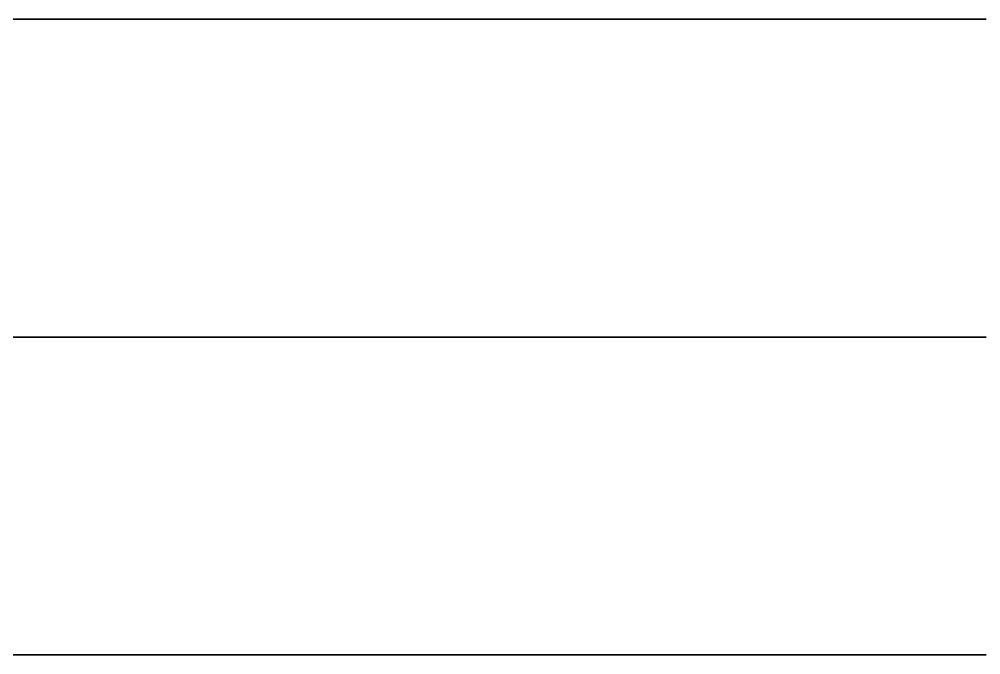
# Model space of a CAD drawing. Header units: metres. Extents: x 350990 to 353010, y 7455300 to 7456700.
# Drawn here: x 352245.7 to 352548.3, y 7455300 to 7455500 of the extents above; entities that cross this region are included whole.
import ezdxf

# ---------------------------------------------------------------- set-up
doc = ezdxf.new("R2010")
doc.units = ezdxf.units.M

msp = doc.modelspace()

# ---------------------------------------------------------------- linework, layer by layer
at = {"layer": 'BOC_M500N'}
msp.add_polyline3d([(352240, 7455500, 1282.931), (352250, 7455500, 1284.228), (352260, 7455500, 1285.748), (352270, 7455500, 1287.436), (352280, 7455500, 1289.234), (352290, 7455500, 1291.077), (352300, 7455500, 1292.904), (352310, 7455500, 1294.635), (352320, 7455500, 1295.495), (352330, 7455500, 1296.386), (352340, 7455500, 1297.294), (352350, 7455500, 1298.201), (352360, 7455500, 1299.092), (352370, 7455500, 1299.952), (352380, 7455500, 1300.765), (352390, 7455500, 1301.517), (352400, 7455500, 1302.195), (352410, 7455500, 1302.373), (352420, 7455500, 1302.297), (352430, 7455500, 1302.156), (352440, 7455500, 1301.966), (352450, 7455500, 1301.737), (352460, 7455500, 1301.469), (352470, 7455500, 1301.158), (352480, 7455500, 1300.792), (352490, 7455500, 1300.357), (352500, 7455500, 1299.836), (352510, 7455500, 1299.213), (352520, 7455500, 1298.477), (352530, 7455500, 1297.622), (352540, 7455500, 1296.65), (352550, 7455500, 1295.572)], dxfattribs=at)
at = {"layer": 'BOC_M600N'}
msp.add_polyline3d([(352240, 7455400, 1283.51), (352250, 7455400, 1282.823), (352260, 7455400, 1282.211), (352270, 7455400, 1281.703), (352280, 7455400, 1281.326), (352290, 7455400, 1281.101), (352300, 7455400, 1281.044), (352310, 7455400, 1281.16), (352320, 7455400, 1281.443), (352330, 7455400, 1281.88), (352340, 7455400, 1282.312), (352350, 7455400, 1282.566), (352360, 7455400, 1282.91), (352370, 7455400, 1283.334), (352380, 7455400, 1283.827), (352390, 7455400, 1284.376), (352400, 7455400, 1284.968), (352410, 7455400, 1285.588), (352420, 7455400, 1286.222), (352430, 7455400, 1286.854), (352440, 7455400, 1286.993), (352450, 7455400, 1286.781), (352460, 7455400, 1286.458), (352470, 7455400, 1286.057), (352480, 7455400, 1285.612), (352490, 7455400, 1285.161), (352500, 7455400, 1284.738), (352510, 7455400, 1284.37), (352520, 7455400, 1284.08), (352530, 7455400, 1283.877), (352540, 7455400, 1283.764), (352550, 7455400, 1283.729)], dxfattribs=at)
at = {"layer": 'BOC_M700N'}
msp.add_polyline3d([(352240, 7455300, 1286.559), (352250, 7455300, 1285.839), (352260, 7455300, 1285.078), (352270, 7455300, 1284.257), (352280, 7455300, 1283.362), (352290, 7455300, 1281.926), (352300, 7455300, 1280.42), (352310, 7455300, 1278.994), (352320, 7455300, 1277.668), (352330, 7455300, 1276.46), (352340, 7455300, 1275.387), (352350, 7455300, 1274.463), (352360, 7455300, 1273.7), (352370, 7455300, 1273.108), (352380, 7455300, 1272.693), (352390, 7455300, 1272.134), (352400, 7455300, 1271.794), (352410, 7455300, 1271.685), (352420, 7455300, 1271.806), (352430, 7455300, 1272.145), (352440, 7455300, 1272.679), (352450, 7455300, 1273.377), (352460, 7455300, 1274.201), (352470, 7455300, 1275.109), (352480, 7455300, 1276.059), (352490, 7455300, 1277.011), (352500, 7455300, 1277.931), (352510, 7455300, 1278.791), (352520, 7455300, 1279.571), (352530, 7455300, 1280.264), (352540, 7455300, 1280.867), (352550, 7455300, 1281.389)], dxfattribs=at)
at = {"layer": 'BOLC_M500N'}
msp.add_polyline3d([(352240, 7455500, 1239.871), (352250, 7455500, 1238.277), (352260, 7455500, 1237.061), (352270, 7455500, 1236.279), (352280, 7455500, 1235.98), (352290, 7455500, 1236.199), (352300, 7455500, 1236.959), (352310, 7455500, 1238.266), (352320, 7455500, 1240.111), (352330, 7455500, 1242.466), (352340, 7455500, 1245.288), (352350, 7455500, 1248.511), (352360, 7455500, 1252.056), (352370, 7455500, 1255.829), (352380, 7455500, 1259.725), (352390, 7455500, 1263.631), (352400, 7455500, 1267.435), (352410, 7455500, 1271.026), (352420, 7455500, 1274.3), (352430, 7455500, 1277.162), (352440, 7455500, 1279.533), (352450, 7455500, 1281.347), (352460, 7455500, 1282.556), (352470, 7455500, 1283.13), (352480, 7455500, 1283.061), (352490, 7455500, 1282.358), (352500, 7455500, 1281.052), (352510, 7455500, 1279.191), (352520, 7455500, 1276.84), (352530, 7455500, 1274.077), (352540, 7455500, 1270.994), (352550, 7455500, 1267.689)], dxfattribs=at)
at = {"layer": 'BOLC_M600N'}
msp.add_polyline3d([(352240, 7455400, 1223.071), (352250, 7455400, 1221.267), (352260, 7455400, 1220.057), (352270, 7455400, 1219.489), (352280, 7455400, 1219.596), (352290, 7455400, 1220.389), (352300, 7455400, 1221.857), (352310, 7455400, 1223.97), (352320, 7455400, 1226.675), (352330, 7455400, 1229.9), (352340, 7455400, 1233.558), (352350, 7455400, 1237.544), (352360, 7455400, 1241.746), (352370, 7455400, 1246.043), (352380, 7455400, 1250.311), (352390, 7455400, 1254.427), (352400, 7455400, 1258.275), (352410, 7455400, 1261.75), (352420, 7455400, 1264.758), (352430, 7455400, 1267.223), (352440, 7455400, 1269.088), (352450, 7455400, 1270.317), (352460, 7455400, 1270.893), (352470, 7455400, 1270.822), (352480, 7455400, 1270.129), (352490, 7455400, 1268.86), (352500, 7455400, 1267.075), (352510, 7455400, 1264.852), (352520, 7455400, 1262.276), (352530, 7455400, 1259.442), (352540, 7455400, 1256.449), (352550, 7455400, 1253.397)], dxfattribs=at)
at = {"layer": 'BOLC_M700N'}
msp.add_polyline3d([(352240, 7455300, 1239.799), (352250, 7455300, 1238.704), (352260, 7455300, 1238.046), (352270, 7455300, 1237.851), (352280, 7455300, 1238.123), (352290, 7455300, 1238.847), (352300, 7455300, 1239.99), (352310, 7455300, 1241.502), (352320, 7455300, 1243.319), (352330, 7455300, 1245.363), (352340, 7455300, 1247.549), (352350, 7455300, 1249.789), (352360, 7455300, 1251.991), (352370, 7455300, 1254.069), (352380, 7455300, 1255.941), (352390, 7455300, 1257.538), (352400, 7455300, 1258.802), (352410, 7455300, 1259.689), (352420, 7455300, 1260.172), (352430, 7455300, 1260.243), (352440, 7455300, 1259.909), (352450, 7455300, 1259.193), (352460, 7455300, 1258.134), (352470, 7455300, 1256.784), (352480, 7455300, 1255.204), (352490, 7455300, 1253.463), (352500, 7455300, 1251.634), (352510, 7455300, 1249.792), (352520, 7455300, 1248.008), (352530, 7455300, 1246.349), (352540, 7455300, 1244.875), (352550, 7455300, 1243.634)], dxfattribs=at)
at = {"layer": 'BOX_M500N'}
msp.add_polyline3d([(352240, 7455500, 1210.185), (352250, 7455500, 1207.667), (352260, 7455500, 1205.736), (352270, 7455500, 1204.502), (352280, 7455500, 1204.055), (352290, 7455500, 1204.456), (352300, 7455500, 1205.734), (352310, 7455500, 1207.88), (352320, 7455500, 1210.847), (352330, 7455500, 1214.545), (352340, 7455500, 1218.851), (352350, 7455500, 1223.609), (352360, 7455500, 1228.641), (352370, 7455500, 1233.755), (352380, 7455500, 1238.757), (352390, 7455500, 1243.462), (352400, 7455500, 1247.708), (352410, 7455500, 1251.361), (352420, 7455500, 1254.323), (352430, 7455500, 1256.537), (352440, 7455500, 1257.983), (352450, 7455500, 1258.683), (352460, 7455500, 1258.69), (352470, 7455500, 1258.081), (352480, 7455500, 1256.957), (352490, 7455500, 1255.424), (352500, 7455500, 1253.594), (352510, 7455500, 1251.569), (352520, 7455500, 1249.442), (352530, 7455500, 1247.288), (352540, 7455500, 1245.162), (352550, 7455500, 1243.101)], dxfattribs=at)
at = {"layer": 'BOX_M600N'}
msp.add_polyline3d([(352240, 7455400, 1215.08), (352250, 7455400, 1211.83), (352260, 7455400, 1208.693), (352270, 7455400, 1205.814), (352280, 7455400, 1203.339), (352290, 7455400, 1201.413), (352300, 7455400, 1200.164), (352310, 7455400, 1199.697), (352320, 7455400, 1200.085), (352330, 7455400, 1201.364), (352340, 7455400, 1203.526), (352350, 7455400, 1206.524), (352360, 7455400, 1210.269), (352370, 7455400, 1214.633), (352380, 7455400, 1219.463), (352390, 7455400, 1224.582), (352400, 7455400, 1229.804), (352410, 7455400, 1234.941), (352420, 7455400, 1239.816), (352430, 7455400, 1244.269), (352440, 7455400, 1248.165), (352450, 7455400, 1251.399), (352460, 7455400, 1253.899), (352470, 7455400, 1255.627), (352480, 7455400, 1256.575), (352490, 7455400, 1256.764), (352500, 7455400, 1256.236), (352510, 7455400, 1255.053), (352520, 7455400, 1253.287), (352530, 7455400, 1251.015), (352540, 7455400, 1248.318), (352550, 7455400, 1245.272)], dxfattribs=at)
at = {"layer": 'BOX_M700N'}
msp.add_polyline3d([(352240, 7455300, 1227.442), (352250, 7455300, 1224.944), (352260, 7455300, 1222.35), (352270, 7455300, 1219.781), (352280, 7455300, 1217.368), (352290, 7455300, 1215.247), (352300, 7455300, 1213.547), (352310, 7455300, 1212.388), (352320, 7455300, 1211.863), (352330, 7455300, 1212.038), (352340, 7455300, 1212.945), (352350, 7455300, 1214.574), (352360, 7455300, 1216.876), (352370, 7455300, 1219.763), (352380, 7455300, 1223.113), (352390, 7455300, 1226.774), (352400, 7455300, 1230.578), (352410, 7455300, 1234.347), (352420, 7455300, 1237.905), (352430, 7455300, 1241.087), (352440, 7455300, 1243.752), (352450, 7455300, 1245.79), (352460, 7455300, 1247.125), (352470, 7455300, 1247.722), (352480, 7455300, 1247.584), (352490, 7455300, 1246.753), (352500, 7455300, 1245.303), (352510, 7455300, 1243.335), (352520, 7455300, 1240.968), (352530, 7455300, 1238.33), (352540, 7455300, 1235.549), (352550, 7455300, 1232.746)], dxfattribs=at)
at = {"layer": 'DAC_M500N'}
msp.add_polyline3d([(352450, 7455500, 296.38), (352449.194, 7455500, 300), (352450, 7455500, 306.51), (352450.92, 7455500, 300)], close=True, dxfattribs=at)
at = {"layer": 'PRO_M500N'}
for points in [[(352550, 7455500, 290.017), (352540, 7455500, 290.017), (352530, 7455500, 290.016), (352520, 7455500, 290.016), (352510, 7455500, 290.016), (352500, 7455500, 290.015), (352490, 7455500, 290.015), (352480, 7455500, 290.015), (352470, 7455500, 290.015), (352460, 7455500, 290.015), (352450, 7455500, 290.015), (352440, 7455500, 290.014), (352430, 7455500, 290.014), (352420, 7455500, 290.014), (352410, 7455500, 290.014), (352400, 7455500, 290.014), (352390, 7455500, 290.013), (352380, 7455500, 290.013), (352370, 7455500, 290.013), (352360, 7455500, 290.013), (352350, 7455500, 290.013), (352340, 7455500, 290.012), (352330, 7455500, 290.012), (352320, 7455500, 290.012), (352310, 7455500, 290.012), (352300, 7455500, 290.012), (352290, 7455500, 290.012), (352280, 7455500, 290.012), (352270, 7455500, 290.012), (352260, 7455500, 290.012), (352250, 7455500, 290.012), (352240, 7455500, 290.012)], [(352244.183, 7455500, 1120), (352250, 7455500, 1117.426), (352260, 7455500, 1112.611), (352265.23, 7455500, 1110), (352270, 7455500, 1107.206), (352280, 7455500, 1101.123), (352282.093, 7455500, 1100), (352290, 7455500, 1094.946), (352298.441, 7455500, 1090), (352300, 7455500, 1089.006), (352310, 7455500, 1086.106), (352318.88, 7455500, 1090), (352320, 7455500, 1092.192), (352321.34, 7455500, 1100), (352321.173, 7455500, 1110), (352320.736, 7455500, 1120), (352320.931, 7455500, 1130), (352322.379, 7455500, 1140), (352325.645, 7455500, 1150), (352330, 7455500, 1157.612), (352331.804, 7455500, 1160), (352340, 7455500, 1166.455), (352350, 7455500, 1169.303), (352360, 7455500, 1167.518), (352370, 7455500, 1162.514), (352373.266, 7455500, 1160), (352380, 7455500, 1154.662), (352384.702, 7455500, 1150), (352390, 7455500, 1144.914), (352394.44, 7455500, 1140), (352400, 7455500, 1134.373), (352403.972, 7455500, 1130), (352410, 7455500, 1124.16), (352414.122, 7455500, 1120), (352420, 7455500, 1114.86), (352425.511, 7455500, 1110), (352430, 7455500, 1106.558), (352438.668, 7455500, 1100), (352440, 7455500, 1099.109), (352450, 7455500, 1092.259), (352453.387, 7455500, 1090), (352460, 7455500, 1085.896), (352469.91, 7455500, 1080), (352470, 7455500, 1079.949), (352480, 7455500, 1074.166), (352487.575, 7455500, 1070), (352490, 7455500, 1068.65), (352500, 7455500, 1063.204), (352506.183, 7455500, 1060), (352510, 7455500, 1057.874), (352520, 7455500, 1052.54), (352525.082, 7455500, 1050), (352530, 7455500, 1047.16), (352540, 7455500, 1041.69), (352543.397, 7455500, 1040), (352550, 7455500, 1035.815)]]:
    msp.add_polyline3d(points, dxfattribs=at)
at = {"layer": 'PRO_M600N'}
for points in [[(352550, 7455400, 290.017), (352540, 7455400, 290.016), (352530, 7455400, 290.016), (352520, 7455400, 290.016), (352510, 7455400, 290.016), (352500, 7455400, 290.016), (352490, 7455400, 290.016), (352480, 7455400, 290.016), (352470, 7455400, 290.016), (352460, 7455400, 290.016), (352450, 7455400, 290.016), (352440, 7455400, 290.016), (352430, 7455400, 290.016), (352420, 7455400, 290.016), (352410, 7455400, 290.016), (352400, 7455400, 290.016), (352390, 7455400, 290.015), (352380, 7455400, 290.015), (352370, 7455400, 290.015), (352360, 7455400, 290.015), (352350, 7455400, 290.015), (352340, 7455400, 290.014), (352330, 7455400, 290.014), (352320, 7455400, 290.014), (352310, 7455400, 290.014), (352300, 7455400, 290.014), (352290, 7455400, 290.014), (352280, 7455400, 290.014), (352270, 7455400, 290.014), (352260, 7455400, 290.014), (352250, 7455400, 290.014), (352240, 7455400, 290.014)], [(352244.418, 7455400, 1060), (352250, 7455400, 1052.245), (352251.484, 7455400, 1050), (352257.956, 7455400, 1040), (352260, 7455400, 1036.921), (352264.464, 7455400, 1030), (352270, 7455400, 1022.016), (352271.409, 7455400, 1020), (352279.229, 7455400, 1010), (352280, 7455400, 1009.131), (352288.428, 7455400, 1000), (352290, 7455400, 998.499), (352299.443, 7455400, 990), (352300, 7455400, 989.554), (352310, 7455400, 982.145), (352313.19, 7455400, 980), (352320, 7455400, 975.798), (352330, 7455400, 970.178), (352330.373, 7455400, 970), (352340, 7455400, 965.621), (352350, 7455400, 961.594), (352354.915, 7455400, 960), (352360, 7455400, 958.35), (352370, 7455400, 955.928), (352380, 7455400, 954.311), (352390, 7455400, 953.744), (352400, 7455400, 954.648), (352410, 7455400, 957.838), (352413.883, 7455400, 960), (352420, 7455400, 966.422), (352422.564, 7455400, 970), (352426.865, 7455400, 980), (352430, 7455400, 989.961), (352430.015, 7455400, 990), (352434.778, 7455400, 1000), (352440, 7455400, 1007.803), (352442.993, 7455400, 1010), (352450, 7455400, 1013.185), (352460, 7455400, 1012.354), (352464.15, 7455400, 1010), (352470, 7455400, 1004.434), (352472.45, 7455400, 1000), (352474.134, 7455400, 990), (352472.882, 7455400, 980), (352470, 7455400, 970.265), (352469.883, 7455400, 970), (352464.491, 7455400, 960), (352460.06, 7455400, 950), (352460, 7455400, 949.831), (352455.733, 7455400, 940), (352454.034, 7455400, 930), (352454.167, 7455400, 920), (352455.694, 7455400, 910), (352458.391, 7455400, 900), (352460, 7455400, 895.991), (352462.03, 7455400, 890), (352466.774, 7455400, 880), (352470, 7455400, 874.818), (352472.781, 7455400, 870), (352480, 7455400, 860.513), (352480.375, 7455400, 860), (352489.892, 7455400, 850), (352490, 7455400, 849.909), (352500, 7455400, 841.503), (352501.79, 7455400, 840), (352510, 7455400, 834.378), (352516.453, 7455400, 830), (352520, 7455400, 827.967), (352530, 7455400, 822.168), (352533.674, 7455400, 820), (352540, 7455400, 816.707), (352550, 7455400, 811.383)]]:
    msp.add_polyline3d(points, dxfattribs=at)
at = {"layer": 'PRO_M700N'}
for points in [[(352550, 7455300, 290.016), (352540, 7455300, 290.016), (352530, 7455300, 290.015), (352520, 7455300, 290.015), (352510, 7455300, 290.015), (352500, 7455300, 290.016), (352490, 7455300, 290.016), (352480, 7455300, 290.016), (352470, 7455300, 290.016), (352460, 7455300, 290.016), (352450, 7455300, 290.017), (352440, 7455300, 290.017), (352430, 7455300, 290.017), (352420, 7455300, 290.018), (352410, 7455300, 290.018), (352400, 7455300, 290.018), (352390, 7455300, 290.018), (352380, 7455300, 290.018), (352370, 7455300, 290.018), (352360, 7455300, 290.018), (352350, 7455300, 290.017), (352340, 7455300, 290.017), (352330, 7455300, 290.017), (352320, 7455300, 290.017), (352310, 7455300, 290.017), (352300, 7455300, 290.017), (352290, 7455300, 290.017), (352280, 7455300, 290.017), (352270, 7455300, 290.017), (352260, 7455300, 290.017), (352250, 7455300, 290.017), (352240, 7455300, 290.017)], [(352244.038, 7455300, 1020), (352246.22, 7455300, 1010), (352248.924, 7455300, 1000), (352250, 7455300, 996.875), (352252.258, 7455300, 990), (352256.658, 7455300, 980), (352260, 7455300, 974.293), (352262.424, 7455300, 970), (352269.7, 7455300, 960), (352270, 7455300, 959.664), (352278.194, 7455300, 950), (352280, 7455300, 948.21), (352287.776, 7455300, 940), (352290, 7455300, 937.932), (352297.892, 7455300, 930), (352300, 7455300, 928.059), (352307.995, 7455300, 920), (352310, 7455300, 918.085), (352317.677, 7455300, 910), (352320, 7455300, 907.614), (352326.723, 7455300, 900), (352330, 7455300, 896.298), (352335.084, 7455300, 890), (352340, 7455300, 883.831), (352342.815, 7455300, 880), (352350, 7455300, 870.021), (352350.014, 7455300, 870), (352356.72, 7455300, 860), (352360, 7455300, 855.049), (352363.209, 7455300, 850), (352369.584, 7455300, 840), (352370, 7455300, 839.358), (352375.996, 7455300, 830), (352380, 7455300, 823.954), (352382.661, 7455300, 820), (352389.752, 7455300, 810), (352390, 7455300, 809.667), (352397.612, 7455300, 800), (352400, 7455300, 797.174), (352406.595, 7455300, 790), (352410, 7455300, 786.557), (352417.29, 7455300, 780), (352420, 7455300, 777.722), (352430, 7455300, 770.481), (352430.785, 7455300, 770), (352440, 7455300, 764.639), (352449.971, 7455300, 760), (352450, 7455300, 759.987), (352460, 7455300, 756.385), (352470, 7455300, 753.699), (352480, 7455300, 751.794), (352490, 7455300, 750.524), (352496.568, 7455300, 750), (352500, 7455300, 749.722), (352510, 7455300, 749.21), (352520, 7455300, 748.812), (352530, 7455300, 748.338), (352540, 7455300, 747.611), (352550, 7455300, 746.474)]]:
    msp.add_polyline3d(points, dxfattribs=at)
at = {"layer": 'TOH_M500N'}
msp.add_polyline3d([(352240, 7455500, 1173.589), (352250, 7455500, 1171.804), (352260, 7455500, 1170.938), (352270, 7455500, 1171.022), (352280, 7455500, 1172.046), (352290, 7455500, 1173.96), (352300, 7455500, 1176.675), (352310, 7455500, 1180.069), (352320, 7455500, 1183.995), (352330, 7455500, 1188.287), (352340, 7455500, 1192.768), (352350, 7455500, 1197.262), (352360, 7455500, 1201.6), (352370, 7455500, 1205.632), (352380, 7455500, 1209.234), (352390, 7455500, 1212.317), (352400, 7455500, 1214.833), (352410, 7455500, 1216.773), (352420, 7455500, 1218.169), (352430, 7455500, 1219.081), (352440, 7455500, 1219.594), (352450, 7455500, 1219.803), (352460, 7455500, 1219.805), (352470, 7455500, 1219.685), (352480, 7455500, 1219.513), (352490, 7455500, 1219.332), (352500, 7455500, 1219.156), (352510, 7455500, 1218.97), (352520, 7455500, 1218.733), (352530, 7455500, 1218.381), (352540, 7455500, 1217.835), (352550, 7455500, 1217.014)], dxfattribs=at)
at = {"layer": 'TOH_M600N'}
msp.add_polyline3d([(352240, 7455400, 1174.047), (352250, 7455400, 1170.751), (352260, 7455400, 1168.053), (352270, 7455400, 1166.054), (352280, 7455400, 1164.833), (352290, 7455400, 1164.444), (352300, 7455400, 1164.912), (352310, 7455400, 1166.228), (352320, 7455400, 1168.353), (352330, 7455400, 1171.216), (352340, 7455400, 1174.716), (352350, 7455400, 1178.73), (352360, 7455400, 1183.114), (352370, 7455400, 1187.714), (352380, 7455400, 1192.368), (352390, 7455400, 1196.924), (352400, 7455400, 1201.237), (352410, 7455400, 1205.182), (352420, 7455400, 1208.659), (352430, 7455400, 1211.594), (352440, 7455400, 1213.941), (352450, 7455400, 1215.682), (352460, 7455400, 1216.825), (352470, 7455400, 1217.398), (352480, 7455400, 1217.445), (352490, 7455400, 1217.023), (352500, 7455400, 1216.191), (352510, 7455400, 1215.008), (352520, 7455400, 1213.53), (352530, 7455400, 1211.805), (352540, 7455400, 1209.871), (352550, 7455400, 1207.757)], dxfattribs=at)
at = {"layer": 'TOH_M700N'}
msp.add_polyline3d([(352240, 7455300, 1201.298), (352250, 7455300, 1198.209), (352260, 7455300, 1194.753), (352270, 7455300, 1191.055), (352280, 7455300, 1187.265), (352290, 7455300, 1183.551), (352300, 7455300, 1180.09), (352310, 7455300, 1177.056), (352320, 7455300, 1174.611), (352330, 7455300, 1172.889), (352340, 7455300, 1171.995), (352350, 7455300, 1171.987), (352360, 7455300, 1172.883), (352370, 7455300, 1174.649), (352380, 7455300, 1177.207), (352390, 7455300, 1180.441), (352400, 7455300, 1184.197), (352410, 7455300, 1188.303), (352420, 7455300, 1192.572), (352430, 7455300, 1196.818), (352440, 7455300, 1200.867), (352450, 7455300, 1204.566), (352460, 7455300, 1207.793), (352470, 7455300, 1210.461), (352480, 7455300, 1212.524), (352490, 7455300, 1213.972), (352500, 7455300, 1214.832), (352510, 7455300, 1215.162), (352520, 7455300, 1215.044), (352530, 7455300, 1214.572), (352540, 7455300, 1213.847), (352550, 7455300, 1212.967)], dxfattribs=at)
at = {"layer": 'TOPO_M500N'}
msp.add_polyline3d([(352240, 7455500, 1292.624), (352250, 7455500, 1292.908), (352260, 7455500, 1293.302), (352270, 7455500, 1293.799), (352280, 7455500, 1294.391), (352290, 7455500, 1295.07), (352300, 7455500, 1295.822), (352310, 7455500, 1296.635), (352320, 7455500, 1297.495), (352330, 7455500, 1298.386), (352340, 7455500, 1299.294), (352350, 7455500, 1300.201), (352360, 7455500, 1301.092), (352370, 7455500, 1301.952), (352380, 7455500, 1302.765), (352390, 7455500, 1303.517), (352400, 7455500, 1304.195), (352410, 7455500, 1304.788), (352420, 7455500, 1305.285), (352430, 7455500, 1305.679), (352440, 7455500, 1305.962), (352450, 7455500, 1306.132), (352460, 7455500, 1306.185), (352470, 7455500, 1306.122), (352480, 7455500, 1305.945), (352490, 7455500, 1305.657), (352500, 7455500, 1305.266), (352510, 7455500, 1304.778), (352520, 7455500, 1304.205), (352530, 7455500, 1303.556), (352540, 7455500, 1302.844), (352550, 7455500, 1302.083)], dxfattribs=at)
at = {"layer": 'TOPO_M600N'}
msp.add_polyline3d([(352240, 7455400, 1287.514), (352250, 7455400, 1286.758), (352260, 7455400, 1286.08), (352270, 7455400, 1285.491), (352280, 7455400, 1284.999), (352290, 7455400, 1284.611), (352300, 7455400, 1284.332), (352310, 7455400, 1284.163), (352320, 7455400, 1284.106), (352330, 7455400, 1284.157), (352340, 7455400, 1284.312), (352350, 7455400, 1284.566), (352360, 7455400, 1284.91), (352370, 7455400, 1285.334), (352380, 7455400, 1285.827), (352390, 7455400, 1286.376), (352400, 7455400, 1286.968), (352410, 7455400, 1287.588), (352420, 7455400, 1288.222), (352430, 7455400, 1288.854), (352440, 7455400, 1289.47), (352450, 7455400, 1290.056), (352460, 7455400, 1290.598), (352470, 7455400, 1291.083), (352480, 7455400, 1291.501), (352490, 7455400, 1291.842), (352500, 7455400, 1292.097), (352510, 7455400, 1292.26), (352520, 7455400, 1292.328), (352530, 7455400, 1292.298), (352540, 7455400, 1292.17), (352550, 7455400, 1291.945)], dxfattribs=at)
at = {"layer": 'TOPO_M700N'}
msp.add_polyline3d([(352240, 7455300, 1291.88), (352250, 7455300, 1290.309), (352260, 7455300, 1288.705), (352270, 7455300, 1287.091), (352280, 7455300, 1285.49), (352290, 7455300, 1283.926), (352300, 7455300, 1282.42), (352310, 7455300, 1280.994), (352320, 7455300, 1279.668), (352330, 7455300, 1278.46), (352340, 7455300, 1277.387), (352350, 7455300, 1276.463), (352360, 7455300, 1275.7), (352370, 7455300, 1275.108), (352380, 7455300, 1274.693), (352390, 7455300, 1274.459), (352400, 7455300, 1274.407), (352410, 7455300, 1274.534), (352420, 7455300, 1274.836), (352430, 7455300, 1275.305), (352440, 7455300, 1275.931), (352450, 7455300, 1276.7), (352460, 7455300, 1277.599), (352470, 7455300, 1278.61), (352480, 7455300, 1279.714), (352490, 7455300, 1280.892), (352500, 7455300, 1282.122), (352510, 7455300, 1283.384), (352520, 7455300, 1284.655), (352530, 7455300, 1285.913), (352540, 7455300, 1287.138), (352550, 7455300, 1288.308)], dxfattribs=at)

doc.saveas('drawing.dxf')
